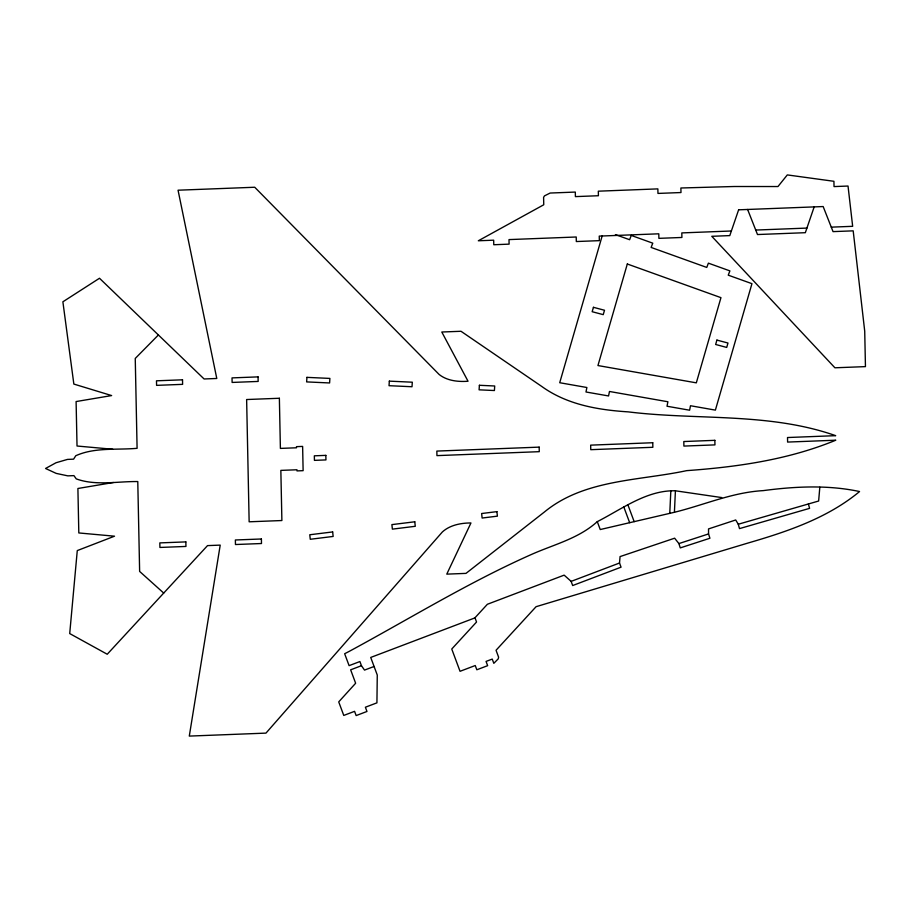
<?xml version="1.0" encoding="UTF-8"?>
<svg xmlns="http://www.w3.org/2000/svg" width="911" height="911" viewBox="0 0 911 911"><rect width="100%" height="100%" fill="white"/><g stroke="black" fill="none" stroke-linecap="round" stroke-linejoin="round"><path stroke-width="1.37" d="M669.767 513.348L670.838 490.665M597.286 521.639L600.235 529.542L674.413 512.278L675.415 490.79C646.73 490.027 621.746 509.203 597.286 521.639C578.371 538.754 553.74 544.482 531.045 554.64C468.265 582.55 409.643 618.706 349.3 651.331L344.654 653.734L349.095 665.645L359.902 661.545L361.451 665.713L364.525 670.097L374.079 666.476M819.82 487.214L818.636 501.016L738.286 524.235L735.701 519.976L708.53 528.915L708.553 533.926L709.92 538.242L680.266 547.898L678.9 543.582L674.63 538.196L620.072 556.587L619.514 563.021L621.063 567.177L572.677 585.545L571.129 581.377L564.16 575.137L487.374 604.278L474.973 617.783L476.555 622.019L451.754 649.019L460.044 671.305L475.246 665.531L476.829 669.779L487.647 665.668L486.064 661.42L492.236 659.086L493.819 663.322L498.237 658.858L498.613 657.173L496.039 650.272L536.078 606.692L747.885 543.07C787.309 531.591 827.473 518.165 859.574 491.541C827.94 484.789 795.144 486.394 763.281 490.619C732.273 492.35 704.146 504.99 674.413 512.278M602.194 235.858L559.718 382.722L586.878 387.505L585.989 391.992L608.571 395.955L609.47 391.479L667.9 401.762L667.011 406.238L689.604 410.212L690.492 405.737L715.386 410.121L751.951 283.674L728.253 275.168L729.893 270.886L708.394 263.154L706.754 267.435L651.126 247.439L652.766 243.169L631.266 235.437L629.615 239.718L615.403 234.605M814.172 206.899L805.335 232.692L757.496 234.537L747.612 209.462M158.4 334.975L135.249 358.444L137.094 448.314C116.79 450.136 94.812 447.142 75.784 455.728L73.586 459.167L67.482 459.406L56.004 462.754L45.55 468.482L56.231 473.401L67.813 475.861L73.928 475.622L76.262 478.89C95.814 486.018 117.462 481.27 137.777 481.555L139.634 571.425L163.718 593.072M475.007 617.863L370.72 657.446L377.268 675.04L376.926 702.848L365.391 707.221L366.962 711.468L356.155 715.579L354.573 711.332L343.766 715.431L338.721 701.891L355.643 683.25L350.644 669.813L361.451 665.713M571.129 581.377L619.514 563.021M678.9 543.582L708.553 533.926M113.419 482.5L77.902 488.49L78.813 532.946L114.524 536.192L77.276 550.586L69.714 633.566L107.236 654.246L207.526 545.609L220.211 545.12L189.294 736.088L265.966 733.116L442.382 531.944C449.966 525.055 460.955 522.96 470.953 522.96L446.777 574.135L465.988 573.383L544.402 512.005C584.167 479.232 638.805 480.883 686.655 470.645C737.375 467.001 788.459 459.713 835.774 440.207L787.605 442.074L787.514 437.531L835.683 435.663C768.884 412.205 697.302 420.392 628.26 411.874C597.98 409.961 566.961 404.632 541.817 386.492L461 331.274L441.789 332.014L468.038 381.242C458.165 381.994 447.085 380.821 439.136 374.478L254.727 187.245L178.055 190.205L216.784 378.475L204.098 378.976L99.493 278.254L62.882 301.803L73.848 384.066L111.632 395.568L76.103 401.557L77.025 446.014L112.736 449.248M731.374 230.995L681.815 232.909L681.906 237.464L658.892 238.352L658.79 233.808L599.244 236.108L599.347 240.652L576.321 241.54L576.23 236.997L509.01 239.593L509.101 244.137L493.762 244.74L493.671 240.185L478.321 240.777L543.753 204.77L543.594 197.368L544.493 195.876L550.142 193.041L575.308 192.073L575.399 196.617L598.413 195.728L598.322 191.185L657.867 188.884L657.958 193.428L680.984 192.54L680.893 187.996L734.289 186.504L777.971 186.539L787.309 174.912L833.929 181.3L834.032 186.584L848.027 186.038L852.662 226.315L831.276 227.146M755.731 230.062L806.918 228.08M675.415 490.79L721.728 497.565M627.918 504.876L634.17 521.639M623.762 506.835L629.66 522.686M808.387 503.977L809.594 508.349L739.493 528.608L738.286 524.235M306.927 377.359L306.631 381.903L329.6 382.962L329.896 378.418L306.927 377.359M389.327 381.14L389.031 385.695L412.011 386.742L412.307 382.199L389.327 381.14M479.391 385.285L479.095 389.828L494.411 390.534L494.707 385.991L479.391 385.285M593.437 307.314L592.161 311.71L603.23 314.648L604.505 310.252L593.437 307.314M627.315 263.996L597.946 365.55L696.323 382.848L720.954 297.658L627.315 263.996M716.911 340.088L715.647 344.483L726.705 347.421L727.98 343.026L716.911 340.088M738.627 209.815L729.791 235.607L711.787 236.302L834.92 367.793L865.45 366.621L864.721 331.194L853.186 230.847L833.041 231.622L823.157 206.546L738.627 209.815M332.663 531.933L309.774 534.757L310.264 539.278L333.153 536.442L332.663 531.933M414.79 521.787L391.889 524.611L392.379 529.132L415.268 526.296L414.79 521.787M496.905 511.64L481.646 513.519L482.124 518.04L497.395 516.15L496.905 511.64M182.519 379.807L156.487 380.809L156.59 385.364L182.61 384.351L182.519 379.807M258.064 376.881L232.032 377.894L232.123 382.438L258.155 381.436L258.064 376.881M279.37 398.266L246.63 399.53L249.147 521.798L281.886 520.534L280.85 470.383L296.963 469.769L296.986 470.907L303.124 470.668L302.623 446.413L296.485 446.652L296.508 447.779L280.394 448.406L279.37 398.266M325.842 455.375L314.341 455.819L314.432 460.362L325.944 459.918L325.842 455.375M539.164 447.13L436.847 451.082L436.938 455.625L539.266 451.674L539.164 447.13M652.754 442.735L590.67 445.137L590.761 449.681L652.857 447.29L652.754 442.735M714.85 440.332L683.808 441.539L683.899 446.083L714.953 444.887L714.85 440.332M185.855 541.897L159.824 542.899L159.926 547.454L185.946 546.441L185.855 541.897M261.4 538.982L235.368 539.984L235.459 544.527L261.491 543.525L261.4 538.982"/></g></svg>
